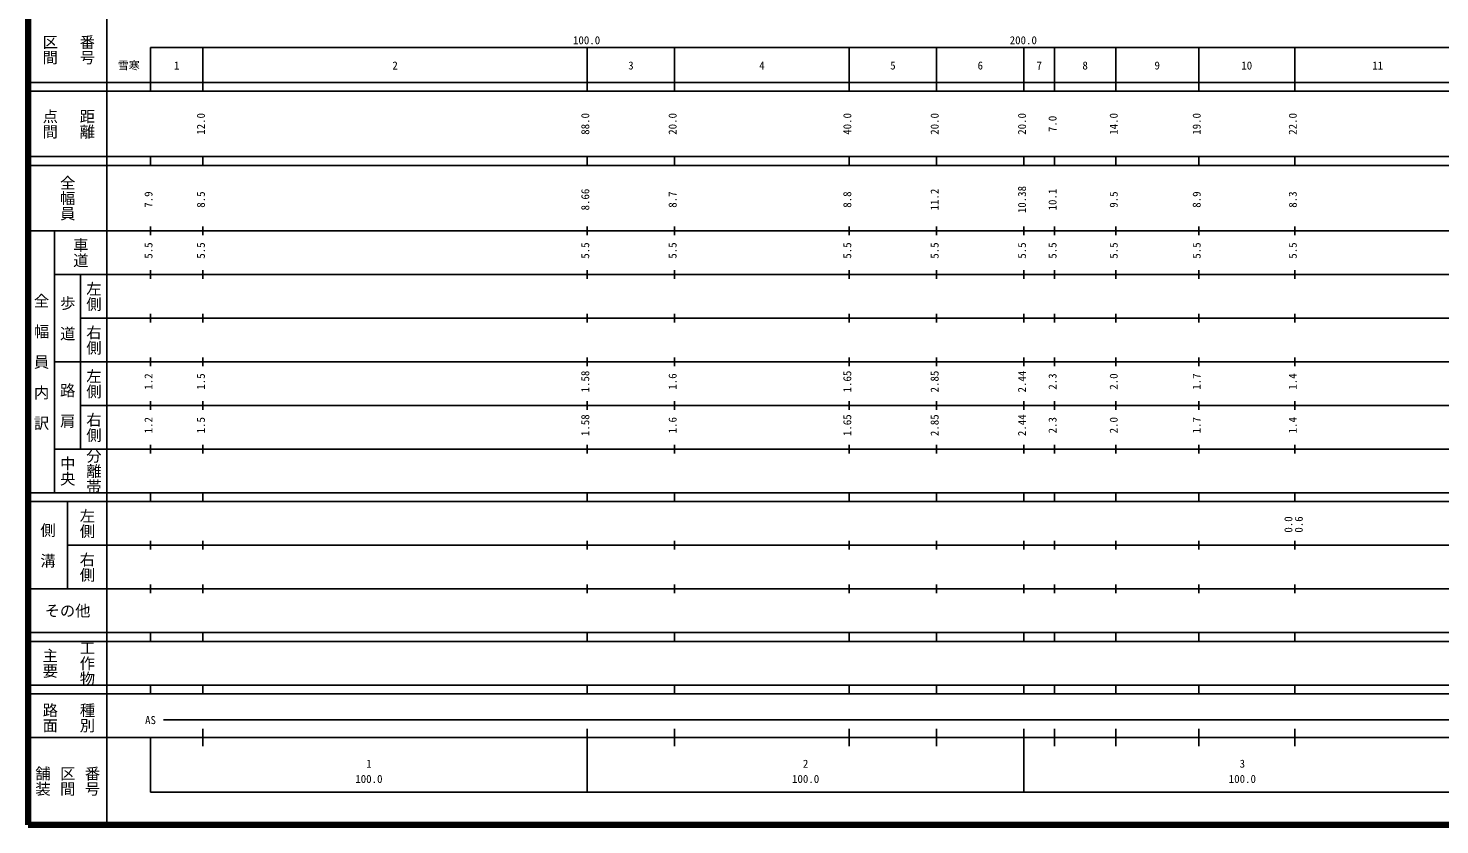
# Model space of a CAD drawing. Units: millimetres on the paper, enlarged 1000 times. Extents: x 40000 to 680000, y 20000 to 380000.
# Drawn here: x 40000 to 363202, y 20000 to 202409 of the extents above; entities that cross this region are included whole.
import ezdxf
from ezdxf.enums import TextEntityAlignment as Align

# ---------------------------------------------------------------- set-up
doc = ezdxf.new("R2010")
doc.units = ezdxf.units.MM
doc.header["$LTSCALE"] = 1000
doc.layers.add('M-TTL', color=2, linetype='Continuous', lineweight=140)
doc.layers.add('M-TTL-BAND', color=7, linetype='Continuous', lineweight=25)
doc.styles.add('@ＭＳ ゴシック', font='')
doc.styles.add('ＭＳ ゴシック', font='')
doc.styles.get('@ＭＳ ゴシック').set_extended_font_data('@MS Gothic')
doc.styles.get('ＭＳ ゴシック').set_extended_font_data('MS Gothic')

msp = doc.modelspace()

# ---------------------------------------------------------------- linework, layer by layer
at = {"layer": 'M-TTL'}
for p, q in [((40000, 380000), (40000, 20000)), ((40000, 20000), (680000, 20000))]:
    msp.add_line(p, q, dxfattribs=at)
at = {"layer": 'M-TTL-BAND'}
for p, q in [((58000, 370000), (58000, 20000)), ((68000, 198000), (579000, 198000)), ((68000, 198000), (68000, 188000)), ((80000, 188000), (80000, 198000)), ((168000, 188000), (168000, 198000)), ((188000, 188000), (188000, 198000)), ((228000, 188000), (228000, 198000)), ((248000, 188000), (248000, 198000)), ((268000, 188000), (268000, 198000)), ((275000, 188000), (275000, 198000)), ((289000, 188000), (289000, 198000)), ((308000, 188000), (308000, 198000)), ((330000, 188000), (330000, 198000)), ((40000, 190000), (579000, 190000)), ((40000, 188000), (579000, 188000)), ((40000, 173000), (579000, 173000)), ((68000, 171000), (68000, 173000)), ((80000, 171000), (80000, 173000)), ((168000, 171000), (168000, 173000)), ((188000, 171000), (188000, 173000)), ((228000, 171000), (228000, 173000)), ((248000, 171000), (248000, 173000)), ((268000, 171000), (268000, 173000)), ((275000, 171000), (275000, 173000)), ((289000, 171000), (289000, 173000)), ((308000, 171000), (308000, 173000)), ((330000, 171000), (330000, 173000)), ((40000, 171000), (579000, 171000)), ((40000, 156000), (579000, 156000)), ((46000, 96000), (46000, 156000)), ((68000, 155000), (68000, 157000)), ((80000, 155000), (80000, 157000)), ((168000, 155000), (168000, 157000)), ((188000, 155000), (188000, 157000)), ((228000, 155000), (228000, 157000)), ((248000, 155000), (248000, 157000)), ((268000, 155000), (268000, 157000)), ((275000, 155000), (275000, 157000)), ((289000, 155000), (289000, 157000)), ((308000, 155000), (308000, 157000)), ((330000, 155000), (330000, 157000)), ((46000, 146000), (579000, 146000)), ((52000, 146000), (52000, 106000)), ((68000, 145000), (68000, 147000)), ((80000, 145000), (80000, 147000)), ((168000, 145000), (168000, 147000)), ((188000, 145000), (188000, 147000)), ((228000, 145000), (228000, 147000)), ((248000, 145000), (248000, 147000)), ((268000, 145000), (268000, 147000)), ((275000, 145000), (275000, 147000)), ((289000, 145000), (289000, 147000)), ((308000, 145000), (308000, 147000)), ((330000, 145000), (330000, 147000)), ((52000, 136000), (579000, 136000)), ((68000, 135000), (68000, 137000)), ((80000, 135000), (80000, 137000)), ((168000, 135000), (168000, 137000)), ((188000, 135000), (188000, 137000)), ((228000, 135000), (228000, 137000)), ((248000, 135000), (248000, 137000)), ((268000, 135000), (268000, 137000)), ((275000, 135000), (275000, 137000)), ((289000, 135000), (289000, 137000)), ((308000, 135000), (308000, 137000)), ((330000, 135000), (330000, 137000)), ((68000, 125000), (68000, 127000)), ((80000, 125000), (80000, 127000)), ((168000, 125000), (168000, 127000)), ((188000, 125000), (188000, 127000)), ((228000, 125000), (228000, 127000)), ((248000, 125000), (248000, 127000)), ((268000, 125000), (268000, 127000)), ((275000, 125000), (275000, 127000)), ((289000, 125000), (289000, 127000)), ((308000, 125000), (308000, 127000)), ((330000, 125000), (330000, 127000)), ((46000, 126000), (579000, 126000)), ((68000, 115000), (68000, 117000)), ((80000, 115000), (80000, 117000)), ((168000, 115000), (168000, 117000)), ((188000, 115000), (188000, 117000)), ((228000, 115000), (228000, 117000)), ((248000, 115000), (248000, 117000)), ((268000, 115000), (268000, 117000)), ((275000, 115000), (275000, 117000)), ((289000, 115000), (289000, 117000)), ((308000, 115000), (308000, 117000)), ((330000, 115000), (330000, 117000)), ((52000, 116000), (579000, 116000)), ((68000, 105000), (68000, 107000)), ((80000, 105000), (80000, 107000)), ((168000, 105000), (168000, 107000)), ((188000, 105000), (188000, 107000)), ((228000, 105000), (228000, 107000)), ((248000, 105000), (248000, 107000)), ((268000, 105000), (268000, 107000)), ((275000, 105000), (275000, 107000)), ((289000, 105000), (289000, 107000)), ((308000, 105000), (308000, 107000)), ((330000, 105000), (330000, 107000)), ((46000, 106000), (579000, 106000)), ((40000, 96000), (579000, 96000)), ((40000, 94000), (579000, 94000)), ((49000, 94000), (49000, 74000)), ((68000, 94000), (68000, 96000)), ((80000, 94000), (80000, 96000)), ((168000, 94000), (168000, 96000)), ((188000, 94000), (188000, 96000)), ((228000, 94000), (228000, 96000)), ((248000, 94000), (248000, 96000)), ((268000, 94000), (268000, 96000)), ((275000, 94000), (275000, 96000)), ((289000, 94000), (289000, 96000)), ((308000, 94000), (308000, 96000)), ((330000, 94000), (330000, 96000)), ((68000, 83000), (68000, 85000)), ((80000, 83000), (80000, 85000)), ((168000, 83000), (168000, 85000)), ((188000, 83000), (188000, 85000)), ((228000, 83000), (228000, 85000)), ((248000, 83000), (248000, 85000)), ((268000, 83000), (268000, 85000)), ((275000, 83000), (275000, 85000)), ((289000, 83000), (289000, 85000)), ((308000, 83000), (308000, 85000)), ((330000, 83000), (330000, 85000)), ((49000, 84000), (579000, 84000)), ((68000, 73000), (68000, 75000)), ((80000, 73000), (80000, 75000)), ((168000, 73000), (168000, 75000)), ((188000, 73000), (188000, 75000)), ((228000, 73000), (228000, 75000)), ((248000, 73000), (248000, 75000)), ((268000, 73000), (268000, 75000)), ((275000, 73000), (275000, 75000)), ((289000, 73000), (289000, 75000)), ((308000, 73000), (308000, 75000)), ((330000, 73000), (330000, 75000)), ((40000, 74000), (579000, 74000)), ((40000, 64000), (579000, 64000)), ((40000, 62000), (579000, 62000)), ((68000, 62000), (68000, 64000)), ((80000, 62000), (80000, 64000)), ((168000, 62000), (168000, 64000)), ((188000, 62000), (188000, 64000)), ((228000, 62000), (228000, 64000)), ((248000, 62000), (248000, 64000)), ((268000, 62000), (268000, 64000)), ((275000, 62000), (275000, 64000)), ((289000, 62000), (289000, 64000)), ((308000, 62000), (308000, 64000)), ((330000, 62000), (330000, 64000)), ((40000, 52000), (579000, 52000)), ((68000, 50000), (68000, 52000)), ((80000, 50000), (80000, 52000)), ((168000, 50000), (168000, 52000)), ((188000, 50000), (188000, 52000)), ((228000, 50000), (228000, 52000)), ((248000, 50000), (248000, 52000)), ((268000, 50000), (268000, 52000)), ((275000, 50000), (275000, 52000)), ((289000, 50000), (289000, 52000)), ((308000, 50000), (308000, 52000)), ((330000, 50000), (330000, 52000)), ((40000, 50000), (579000, 50000)), ((71000, 44000), (565000, 44000)), ((40000, 40000), (579000, 40000)), ((68000, 40000), (68000, 27500)), ((80000, 38000), (80000, 42000)), ((168000, 27500), (168000, 42000)), ((188000, 38000), (188000, 42000)), ((228000, 38000), (228000, 42000)), ((248000, 38000), (248000, 42000)), ((268000, 27500), (268000, 42000)), ((275000, 38000), (275000, 42000)), ((289000, 38000), (289000, 42000)), ((308000, 38000), (308000, 42000)), ((330000, 38000), (330000, 42000)), ((68000, 27500), (579000, 27500))]:
    msp.add_line(p, q, dxfattribs=at)

# ---------------------------------------------------------------- texts
at = {"layer": 'M-TTL-BAND', "style": '@ＭＳ ゴシック'}
for s, p in [('区間', (45000, 197500)), ('番号', (53500, 197500)), ('点間', (45000, 180500)), ('距離', (53500, 180500)), ('全幅員', (49000, 163500)), ('車道', (52000, 151000)), ('左側', (55000, 141000)), ('全\u3000幅\u3000員\u3000内\u3000訳', (43000, 126000)), ('歩\u3000道', (49000, 136000)), ('右側', (55000, 131000)), ('左側', (55000, 121000)), ('路\u3000肩', (49000, 116000)), ('右側', (55000, 111000)), ('中央', (49000, 101000)), ('分離帯', (55000, 101000)), ('左側', (53500, 89000)), ('側\u3000溝', (44500, 84000)), ('右側', (53500, 79000)), ('工作物', (53500, 57000)), ('主要', (45000, 57000)), ('路面', (45000, 44500)), ('種別', (53500, 44500)), ('舗装', (43333, 30000)), ('区間', (49000, 30000)), ('番号', (54667, 30000))]:
    msp.add_text(s, height=2566, rotation=270, dxfattribs=at).set_placement(p, align=Align.MIDDLE_CENTER)
at = {"layer": 'M-TTL-BAND', "style": 'ＭＳ ゴシック'}
for s, p in [('100.0', (167844, 198195)), ('200.0', (267844, 198195)), ('雪寒', (63017, 192405)), ('1', (74000, 192405)), ('2', (124000, 192405)), ('3', (178000, 192405)), ('4', (208000, 192405)), ('5', (238000, 192405)), ('6', (258000, 192405)), ('7', (271500, 192405)), ('8', (282000, 192405)), ('9', (298500, 192405)), ('10', (319000, 192405)), ('11', (349000, 192405)), ('AS', (68000, 42500)), ('1', (118000, 32523)), ('2', (218000, 32523)), ('3', (318000, 32523)), ('100.0', (118000, 29033)), ('100.0', (218000, 29033)), ('100.0', (318000, 29033))]:
    msp.add_text(s, height=1833, dxfattribs=at).set_placement(p, align=Align.BOTTOM_CENTER)
for s, p in [('12.0', (81000, 180500)), ('88.0', (169000, 180500)), ('20.0', (189000, 180500)), ('40.0', (229000, 180500)), ('20.0', (249000, 180500)), ('20.0', (269000, 180500)), ('7.0', (276000, 180500)), ('14.0', (290000, 180500)), ('19.0', (309000, 180500)), ('22.0', (331000, 180500)), ('7.9', (69000, 163174)), ('8.5', (81000, 163174)), ('8.66', (169000, 163174)), ('8.7', (189000, 163174)), ('8.8', (229000, 163174)), ('11.2', (249000, 163174)), ('10.38', (269000, 163174)), ('10.1', (276000, 163174)), ('9.5', (290000, 163174)), ('8.9', (309000, 163174)), ('8.3', (331000, 163174)), ('5.5', (69000, 151500)), ('5.5', (81000, 151500)), ('5.5', (169000, 151500)), ('5.5', (189000, 151500)), ('5.5', (229000, 151500)), ('5.5', (249000, 151500)), ('5.5', (269000, 151500)), ('5.5', (276000, 151500)), ('5.5', (290000, 151500)), ('5.5', (309000, 151500)), ('5.5', (331000, 151500)), ('1.2', (69000, 121500)), ('1.5', (81000, 121500)), ('1.58', (169000, 121500)), ('1.6', (189000, 121500)), ('1.65', (229000, 121500)), ('2.85', (249000, 121500)), ('2.44', (269000, 121500)), ('2.3', (276000, 121500)), ('2.0', (290000, 121500)), ('1.7', (309000, 121500)), ('1.4', (331000, 121500)), ('1.2', (69000, 111500)), ('1.5', (81000, 111500)), ('1.58', (169000, 111500)), ('1.6', (189000, 111500)), ('1.65', (229000, 111500)), ('2.85', (249000, 111500)), ('2.44', (269000, 111500)), ('2.3', (276000, 111500)), ('2.0', (290000, 111500)), ('1.7', (309000, 111500)), ('1.4', (331000, 111500)), ('0.0', (330000, 88764)), ('0.6', (332370, 88764))]:
    msp.add_text(s, height=1833, rotation=90, dxfattribs=at).set_placement(p, align=Align.BOTTOM_CENTER)
msp.add_text('その他', height=2566, dxfattribs=at).set_placement((49000, 69000), align=Align.MIDDLE_CENTER)

doc.saveas('drawing.dxf')
